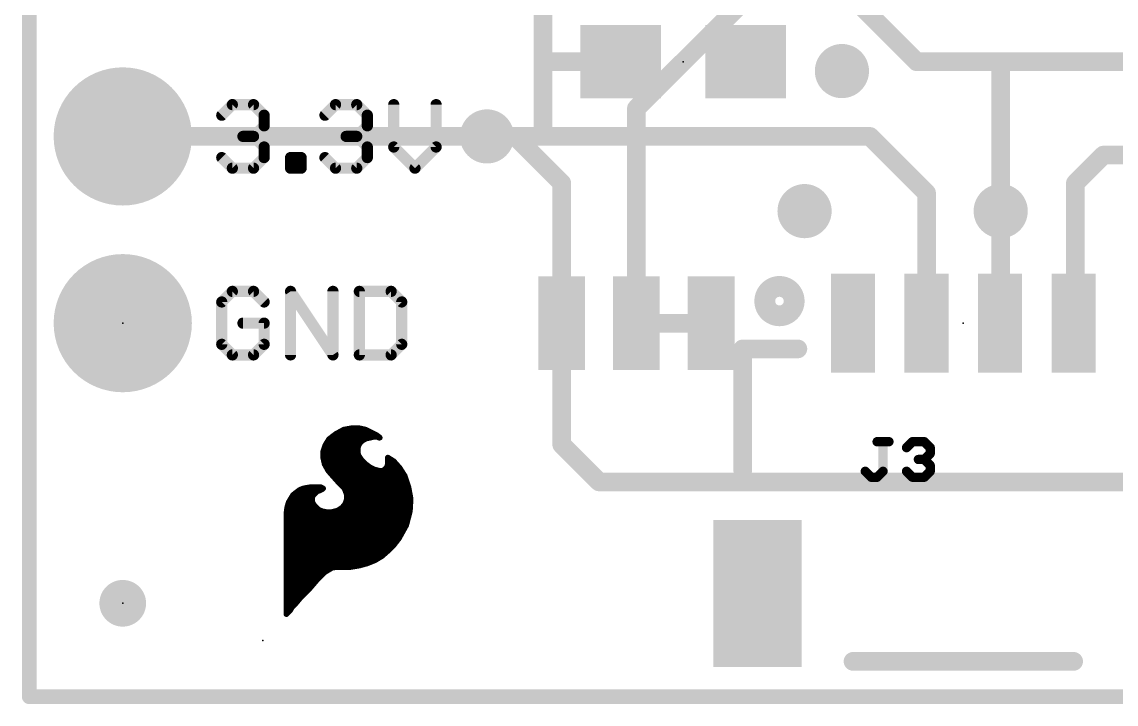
# Model space of a CAD drawing. Extents: x -21 to 25.5, y -12.7 to 25.5.
# Drawn here: x -0.1 to 14.78, y -0.1 to 9.18 of the extents above; entities that cross this region are included whole.
import ezdxf

# ---------------------------------------------------------------- set-up
doc = ezdxf.new("R2010")
doc.units = 0
for name, color, linetype in [('1', 12, 'CONTINUOUS'), ('16', 132, 'CONTINUOUS'), ('17', 110, 'CONTINUOUS'), ('18', 110, 'CONTINUOUS'), ('20', 53, 'CONTINUOUS'), ('21', 41, 'CONTINUOUS'), ('23', 53, 'CONTINUOUS'), ('25', 253, 'CONTINUOUS')]:
    doc.layers.add(name, color=color, linetype=linetype)

# ---------------------------------------------------------------- blocks, each defined once
blk = doc.blocks.new('RECT')
blk.add_solid([(-0.5, -0.5), (0.5, -0.5), (-0.5, 0.5), (0.5, 0.5)])
blk = doc.blocks.new('PIE')
at = {"const_width": 0.5}
blk.add_lwpolyline([(0, -0.25, 1), (0, 0.25, 1), (0, -0.25)], format="xyb", dxfattribs=at)
blk = doc.blocks.new('ROUNDP')
at = {"const_width": 0.5}
blk.add_lwpolyline([(0, -0.25, 1), (0, 0.25, 1), (0, -0.25)], format="xyb", dxfattribs=at)
blk = doc.blocks.new('ROUNDV')
at = {"const_width": 0.5}
blk.add_lwpolyline([(0, -0.25, 1), (0, 0.25, 1), (0, -0.25)], format="xyb", dxfattribs=at)

msp = doc.modelspace()

# ---------------------------------------------------------------- linework, layer by layer
at = {"layer": '1'}
for points, const_width in [([(0, 25.4), (0, 0)], 0.2032), ([(6.985, 8.636), (6.985, 9.525)], 0.254), ([(8.04, 8.636), (6.985, 8.636)], 0.254), ([(6.985, 8.636), (6.985, 7.62)], 0.254), ([(1.27, 7.62), (6.223, 7.62)], 0.254), ([(6.985, 7.62), (6.223, 7.62)], 0.254), ([(11.43, 7.62), (6.985, 7.62)], 0.254), ([(12.2, 6.85), (11.43, 7.62)], 0.254), ([(14.224, 6.985), (14.605, 7.366)], 0.254), ([(14.605, 7.366), (18.542, 7.366)], 0.254), ([(14.224, 5.104), (14.224, 6.985)], 0.254), ([(12.2, 5.08), (12.2, 6.85)], 0.254), ([(13.208, 5.088), (13.208, 6.604)], 0.254), ([(11.2, 5.08), (11.176, 5.104)], 0.254), ([(12.2, 5.08), (12.192, 5.088)], 0.254), ([(13.2, 5.08), (13.208, 5.088)], 0.254), ([(14.2, 5.08), (14.224, 5.104)], 0.254), ([(0, 0), (25.4, 0)], 0.2032)]:
    msp.add_lwpolyline(points, dxfattribs=dict(at, const_width=const_width))
for points, const_width in [([(6.985, 8.6995, 1), (6.985, 8.5725)], 0.127), ([(7.0485, 8.636, 1), (6.9215, 8.636)], 0.127), ([(6.9215, 8.636, 1), (7.0485, 8.636)], 0.127), ([(8.04, 8.5725, 1), (8.04, 8.6995)], 0.127), ([(1.27, 7.6835, 1), (1.27, 7.5565)], 0.127), ([(6.223, 7.6835, 1), (6.223, 7.5565)], 0.127), ([(6.223, 7.5565, 1), (6.223, 7.6835)], 0.127), ([(6.985, 7.6835, 1), (6.985, 7.5565)], 0.127), ([(6.985, 7.5565, 1), (6.985, 7.6835)], 0.127), ([(11.4749, 7.6649, 1), (11.3851, 7.5751)], 0.127), ([(11.43, 7.5565, 1), (11.43, 7.6835)], 0.127), ([(6.9215, 7.62, 1), (7.0485, 7.62)], 0.127), ([(14.605, 7.4295, 1), (14.605, 7.3025)], 0.127), ([(14.6499, 7.3211, 1), (14.5601, 7.4109)], 0.127), ([(14.2875, 6.985, 1), (14.1605, 6.985)], 0.127), ([(14.1791, 7.0299, 1), (14.2689, 6.9401)], 0.127), ([(12.2635, 6.85, 1), (12.1365, 6.85)], 0.127), ([(12.1551, 6.8051, 1), (12.2449, 6.8949)], 0.127), ([(13.2715, 6.604, 1), (13.1445, 6.604)], 0.127), ([(11.2209, 5.1489, 1), (11.1311, 5.0591)], 0.127), ([(12.2369, 5.1329, 1), (12.1471, 5.0431)], 0.127), ([(13.2529, 5.0431, 1), (13.1631, 5.1329)], 0.127), ([(14.2689, 5.0591, 1), (14.1791, 5.1489)], 0.127), ([(11.1551, 5.0351, 1), (11.2449, 5.1249)], 0.127), ([(12.1365, 5.08, 1), (12.2635, 5.08)], 0.127), ([(12.1551, 5.0351, 1), (12.2449, 5.1249)], 0.127), ([(13.1551, 5.1249, 1), (13.2449, 5.0351)], 0.127), ([(13.1445, 5.088, 1), (13.2715, 5.088)], 0.127), ([(14.1551, 5.1249, 1), (14.2449, 5.0351)], 0.127), ([(14.1605, 5.104, 1), (14.2875, 5.104)], 0.127), ([(0, 0.0508, 1), (0, -0.0508)], 0.1016), ([(-0.0508, 0, 1), (0.0508, 0)], 0.1016)]:
    msp.add_lwpolyline(points, format="xyb", dxfattribs=dict(at, const_width=const_width))
at = {"layer": '16'}
for points, const_width in [([(0, 25.4), (0, 0)], 0.2032), ([(10.16, 9.906), (8.255, 8.001)], 0.254), ([(12.065, 8.636), (10.922, 9.779)], 0.254), ([(13.208, 8.636), (12.065, 8.636)], 0.254), ([(15.494, 8.636), (13.208, 8.636)], 0.254), ([(13.208, 6.604), (13.208, 8.636)], 0.254), ([(8.255, 5.08), (8.255, 8.001)], 0.254), ([(6.604, 7.62), (6.223, 7.62)], 0.254), ([(7.239, 6.985), (6.604, 7.62)], 0.254), ([(7.239, 5.08), (7.239, 6.985)], 0.254), ([(1.27, 4.445), (1.27, 5.08)], 0.254), ([(7.239, 3.429), (7.239, 5.08)], 0.254), ([(8.255, 5.08), (9.271, 5.08)], 0.254), ([(8.255, 5.08), (9.271, 5.08)], 0.254), ([(7.747, 2.921), (7.239, 3.429)], 0.254), ([(15.621, 2.921), (7.747, 2.921)], 0.254), ([(0, 0), (25.4, 0)], 0.2032)]:
    msp.add_lwpolyline(points, dxfattribs=dict(at, const_width=const_width))
for points, const_width in [([(12.065, 8.6995, 1), (12.065, 8.5725)], 0.127), ([(12.0201, 8.5911, 1), (12.1099, 8.6809)], 0.127), ([(13.208, 8.6995, 1), (13.208, 8.5725)], 0.127), ([(13.2715, 8.636, 1), (13.1445, 8.636)], 0.127), ([(13.208, 8.5725, 1), (13.208, 8.6995)], 0.127), ([(8.3185, 8.001, 1), (8.1915, 8.001)], 0.127), ([(8.2101, 8.0459, 1), (8.2999, 7.9561)], 0.127), ([(6.223, 7.6835, 1), (6.223, 7.5565)], 0.127), ([(6.6489, 7.6649, 1), (6.5591, 7.5751)], 0.127), ([(6.604, 7.5565, 1), (6.604, 7.6835)], 0.127), ([(7.3025, 6.985, 1), (7.1755, 6.985)], 0.127), ([(7.1941, 6.9401, 1), (7.2839, 7.0299)], 0.127), ([(13.1445, 6.604, 1), (13.2715, 6.604)], 0.127), ([(1.3335, 5.08, 1), (1.2065, 5.08)], 0.127), ([(7.3025, 5.08, 1), (7.1755, 5.08)], 0.127), ([(7.1755, 5.08, 1), (7.3025, 5.08)], 0.127), ([(8.255, 5.1435, 1), (8.255, 5.0165)], 0.127), ([(8.255, 5.1435, 1), (8.255, 5.0165)], 0.127), ([(8.1915, 5.08, 1), (8.3185, 5.08)], 0.127), ([(9.271, 5.0165, 1), (9.271, 5.1435)], 0.127), ([(9.271, 5.0165, 1), (9.271, 5.1435)], 0.127), ([(1.2065, 4.445, 1), (1.3335, 4.445)], 0.127), ([(7.2839, 3.4739, 1), (7.1941, 3.3841)], 0.127), ([(7.1755, 3.429, 1), (7.3025, 3.429)], 0.127), ([(7.747, 2.9845, 1), (7.747, 2.8575)], 0.127), ([(7.7021, 2.8761, 1), (7.7919, 2.9659)], 0.127), ([(0, 0.0508, 1), (0, -0.0508)], 0.1016), ([(-0.0508, 0, 1), (0.0508, 0)], 0.1016)]:
    msp.add_lwpolyline(points, format="xyb", dxfattribs=dict(at, const_width=const_width))
at = {"layer": '20', "const_width": 0.2032}
for points in [[(0, 0), (0, 25.4)], [(25.4, 0), (0, 0)]]:
    msp.add_lwpolyline(points, dxfattribs=at)
at = {"layer": '20', "const_width": 0.1016}
for points in [[(0, 0.0508, 1), (0, -0.0508)], [(-0.0508, 0, 1), (0.0508, 0)]]:
    msp.add_lwpolyline(points, format="xyb", dxfattribs=at)
at = {"layer": '21'}
for points, const_width in [([(2.6162, 7.9085), (2.7603, 8.0525)], 0.1524), ([(2.7603, 8.0525), (3.0484, 8.0525)], 0.1524), ([(3.0484, 8.0525), (3.1924, 7.9085)], 0.1524), ([(4.0195, 7.9085), (4.1635, 8.0525)], 0.1524), ([(4.1635, 8.0525), (4.4516, 8.0525)], 0.1524), ([(4.4516, 8.0525), (4.5957, 7.9085)], 0.1524), ([(4.955, 8.0525), (4.955, 7.4763)], 0.1524), ([(5.5312, 7.4763), (5.5312, 8.0525)], 0.1524), ([(3.1924, 7.9085), (3.1924, 7.7644)], 0.1524), ([(4.5957, 7.9085), (4.5957, 7.7644)], 0.1524), ([(3.1924, 7.7644), (3.0484, 7.6204)], 0.1524), ([(4.5957, 7.7644), (4.4516, 7.6204)], 0.1524), ([(3.0484, 7.6204), (2.9043, 7.6204)], 0.1524), ([(3.0484, 7.6204), (3.1924, 7.4763)], 0.1524), ([(4.4516, 7.6204), (4.3076, 7.6204)], 0.1524), ([(4.4516, 7.6204), (4.5957, 7.4763)], 0.1524), ([(3.1924, 7.4763), (3.1924, 7.3323)], 0.1524), ([(4.5957, 7.4763), (4.5957, 7.3323)], 0.1524), ([(4.955, 7.4763), (5.2431, 7.1882)], 0.1524), ([(5.2431, 7.1882), (5.5312, 7.4763)], 0.1524), ([(2.7603, 7.1882), (2.6162, 7.3323)], 0.1524), ([(3.1924, 7.3323), (3.0484, 7.1882)], 0.1524), ([(3.5517, 7.1882), (3.5517, 7.3323)], 0.1524), ([(3.5517, 7.3323), (3.6958, 7.3323)], 0.1524), ([(3.6958, 7.3323), (3.6958, 7.1882)], 0.1524), ([(4.1635, 7.1882), (4.0195, 7.3323)], 0.1524), ([(4.5957, 7.3323), (4.4516, 7.1882)], 0.1524), ([(3.0484, 7.1882), (2.7603, 7.1882)], 0.1524), ([(3.6958, 7.1882), (3.5517, 7.1882)], 0.1524), ([(4.4516, 7.1882), (4.1635, 7.1882)], 0.1524), ([(2.7603, 5.5125), (2.6162, 5.3685)], 0.1524), ([(3.0484, 5.5125), (2.7603, 5.5125)], 0.1524), ([(3.1924, 5.3685), (3.0484, 5.5125)], 0.1524), ([(3.5517, 4.6482), (3.5517, 5.5125)], 0.1524), ([(3.5517, 5.5125), (4.1279, 4.6482)], 0.1524), ([(4.1279, 4.6482), (4.1279, 5.5125)], 0.1524), ([(4.4872, 5.5125), (4.4872, 4.6482)], 0.1524), ([(4.9194, 5.5125), (4.4872, 5.5125)], 0.1524), ([(5.0635, 5.3685), (4.9194, 5.5125)], 0.1524), ([(2.6162, 5.3685), (2.6162, 4.7923)], 0.1524), ([(5.0635, 4.7923), (5.0635, 5.3685)], 0.1524), ([(3.1924, 5.0804), (2.9043, 5.0804)], 0.1524), ([(3.1924, 4.7923), (3.1924, 5.0804)], 0.1524), ([(2.6162, 4.7923), (2.7603, 4.6482)], 0.1524), ([(3.0484, 4.6482), (3.1924, 4.7923)], 0.1524), ([(4.9194, 4.6482), (5.0635, 4.7923)], 0.1524), ([(9.7, 3.08), (9.7, 4.73)], 0.254), ([(9.7, 4.73), (10.45, 4.73)], 0.254), ([(2.7603, 4.6482), (3.0484, 4.6482)], 0.1524), ([(4.4872, 4.6482), (4.9194, 4.6482)], 0.1524), ([(4.165, 3.572), (4.075, 3.502)], 0.0762), ([(4.275, 3.632), (4.165, 3.572)], 0.0762), ([(4.1822, 3.5814), (4.6762, 3.5814)], 0.0762), ([(4.385, 3.652), (4.275, 3.632)], 0.0762), ([(4.485, 3.652), (4.385, 3.652)], 0.0762), ([(4.575, 3.632), (4.485, 3.652)], 0.0762), ([(4.715, 3.562), (4.575, 3.632)], 0.0762), ([(4.755, 3.532), (4.715, 3.562)], 0.0762), ([(4.025, 3.422), (3.995, 3.332)], 0.0762), ([(4.075, 3.502), (4.025, 3.422)], 0.0762), ([(4.0294, 3.429), (4.4835, 3.429)], 0.0762), ([(4.0791, 3.5052), (4.5714, 3.5052)], 0.0762), ([(4.465, 3.382), (4.475, 3.412)], 0.0762), ([(4.475, 3.412), (4.485, 3.432)], 0.0762), ([(4.485, 3.432), (4.505, 3.462)], 0.0762), ([(4.505, 3.462), (4.545, 3.492)], 0.0762), ([(4.545, 3.492), (4.585, 3.512)], 0.0762), ([(4.585, 3.512), (4.635, 3.522)], 0.0762), ([(4.635, 3.522), (4.675, 3.532)], 0.0762), ([(4.675, 3.532), (4.735, 3.532)], 0.0762), ([(4.735, 3.532), (4.755, 3.522)], 0.0762), ([(4.765, 3.522), (4.755, 3.532)], 0.0762), ([(4.755, 3.522), (4.765, 3.522)], 0.0762), ([(3.995, 3.332), (3.995, 3.252)], 0.0762), ([(3.995, 3.2766), (4.4786, 3.2766)], 0.0762), ([(3.995, 3.252), (4.015, 3.162)], 0.0762), ([(4.0019, 3.3528), (4.465, 3.3528)], 0.0762), ([(4.465, 3.322), (4.465, 3.382)], 0.0762), ([(4.475, 3.282), (4.465, 3.322)], 0.0762), ([(4.515, 3.222), (4.475, 3.282)], 0.0762), ([(4.875, 3.252), (4.875, 3.162)], 0.0762), ([(4.955, 3.202), (4.875, 3.252)], 0.0762), ([(4.0065, 3.2004), (4.5366, 3.2004)], 0.0762), ([(4.015, 3.162), (4.065, 3.072)], 0.0762), ([(4.036, 3.1242), (4.6267, 3.1242)], 0.0762), ([(4.575, 3.162), (4.515, 3.222)], 0.0762), ([(4.615, 3.132), (4.575, 3.162)], 0.0762), ([(4.645, 3.112), (4.615, 3.132)], 0.0762), ([(4.685, 3.092), (4.645, 3.112)], 0.0762), ([(4.765, 3.072), (4.685, 3.092)], 0.0762), ([(4.855, 3.112), (4.825, 3.082)], 0.0762), ([(4.865, 3.132), (4.855, 3.112)], 0.0762), ([(4.8611, 3.1242), (5.0242, 3.1242)], 0.0762), ([(4.875, 3.162), (4.865, 3.132)], 0.0762), ([(4.875, 3.2004), (4.9564, 3.2004)], 0.0762), ([(5.035, 3.112), (4.955, 3.202)], 0.0762), ([(5.105, 3.002), (5.035, 3.112)], 0.0762), ([(4.065, 3.072), (4.135, 2.992)], 0.0762), ([(4.086, 3.048), (5.0757, 3.048)], 0.0762), ([(4.135, 2.992), (4.215, 2.902)], 0.0762), ([(4.153, 2.9718), (5.1151, 2.9718)], 0.0762), ([(4.795, 3.072), (4.765, 3.072)], 0.0762), ([(4.825, 3.082), (4.795, 3.072)], 0.0762), ([(5.155, 2.852), (5.105, 3.002)], 0.0762), ([(3.675, 2.812), (3.635, 2.782)], 0.0762), ([(3.725, 2.832), (3.675, 2.812)], 0.0762), ([(3.6935, 2.8194), (3.9798, 2.8194)], 0.0762), ([(3.775, 2.842), (3.725, 2.832)], 0.0762), ([(3.835, 2.852), (3.775, 2.842)], 0.0762), ([(3.955, 2.852), (3.835, 2.852)], 0.0762), ([(3.855, 2.732), (3.915, 2.792)], 0.0762), ([(3.915, 2.792), (3.945, 2.802)], 0.0762), ([(3.945, 2.802), (3.985, 2.822)], 0.0762), ([(3.995, 2.832), (3.955, 2.852)], 0.0762), ([(3.985, 2.822), (3.995, 2.832)], 0.0762), ([(4.215, 2.902), (4.285, 2.832)], 0.0762), ([(4.2214, 2.8956), (5.1405, 2.8956)], 0.0762), ([(4.285, 2.832), (4.315, 2.752)], 0.0762), ([(4.2897, 2.8194), (5.1611, 2.8194)], 0.0762), ([(5.185, 2.692), (5.155, 2.852)], 0.0762), ([(3.525, 2.642), (3.505, 2.572)], 0.0762), ([(3.585, 2.742), (3.525, 2.642)], 0.0762), ([(3.54, 2.667), (3.845, 2.667)], 0.0762), ([(3.635, 2.782), (3.585, 2.742)], 0.0762), ([(3.5865, 2.7432), (3.8662, 2.7432)], 0.0762), ([(3.845, 2.702), (3.855, 2.732)], 0.0762), ([(3.845, 2.662), (3.845, 2.702)], 0.0762), ([(3.855, 2.632), (3.845, 2.662)], 0.0762), ([(4.315, 2.682), (4.295, 2.622)], 0.0762), ([(4.31, 2.667), (5.1835, 2.667)], 0.0762), ([(4.315, 2.752), (4.315, 2.682)], 0.0762), ([(4.315, 2.7432), (5.1754, 2.7432)], 0.0762), ([(5.175, 2.522), (5.185, 2.692)], 0.0762), ([(3.505, 2.572), (3.495, 2.492)], 0.0762), ([(3.495, 2.492), (3.495, 1.122)], 0.0762), ([(3.4978, 2.5146), (4.022, 2.5146)], 0.0762), ([(3.5104, 2.5908), (3.8862, 2.5908)], 0.0762), ([(3.875, 2.602), (3.855, 2.632)], 0.0762), ([(3.935, 2.542), (3.875, 2.602)], 0.0762), ([(3.985, 2.522), (3.935, 2.542)], 0.0762), ([(4.035, 2.512), (3.985, 2.522)], 0.0762), ([(4.115, 2.512), (4.035, 2.512)], 0.0762), ([(4.195, 2.532), (4.115, 2.512)], 0.0762), ([(4.1254, 2.5146), (5.173, 2.5146)], 0.0762), ([(4.255, 2.572), (4.195, 2.532)], 0.0762), ([(4.295, 2.622), (4.255, 2.572)], 0.0762), ([(4.27, 2.5908), (5.179, 2.5908)], 0.0762), ([(5.125, 2.332), (5.175, 2.522)], 0.0762), ([(3.495, 2.4384), (5.153, 2.4384)], 0.0762), ([(3.495, 2.3622), (5.1329, 2.3622)], 0.0762), ([(3.495, 2.286), (5.0994, 2.286)], 0.0762), ([(3.495, 2.2098), (5.0571, 2.2098)], 0.0762), ([(5.025, 2.152), (5.125, 2.332)], 0.0762), ([(3.495, 2.1336), (5.0107, 2.1336)], 0.0762), ([(3.495, 2.0574), (4.9504, 2.0574)], 0.0762), ([(4.875, 1.982), (4.955, 2.062)], 0.0762), ([(4.955, 2.062), (5.025, 2.152)], 0.0762), ([(3.495, 1.9812), (4.8741, 1.9812)], 0.0762), ([(3.495, 1.905), (4.7833, 1.905)], 0.0762), ([(4.695, 1.852), (4.795, 1.912)], 0.0762), ([(4.795, 1.912), (4.875, 1.982)], 0.0762), ([(3.495, 1.8288), (4.637, 1.8288)], 0.0762), ([(3.495, 1.7526), (4.1186, 1.7526)], 0.0762), ([(4.015, 1.692), (4.115, 1.752)], 0.0762), ([(4.115, 1.752), (4.175, 1.762)], 0.0762), ([(4.175, 1.762), (4.365, 1.762)], 0.0762), ([(4.365, 1.762), (4.485, 1.782)], 0.0762), ([(4.485, 1.782), (4.595, 1.812)], 0.0762), ([(4.595, 1.812), (4.695, 1.852)], 0.0762), ([(3.495, 1.6764), (3.9994, 1.6764)], 0.0762), ([(3.495, 1.6002), (3.9232, 1.6002)], 0.0762), ([(3.915, 1.592), (4.015, 1.692)], 0.0762), ([(3.495, 1.524), (3.8567, 1.524)], 0.0762), ([(3.675, 1.332), (3.795, 1.452)], 0.0762), ([(3.795, 1.452), (3.915, 1.592)], 0.0762), ([(3.495, 1.4478), (3.7908, 1.4478)], 0.0762), ([(3.495, 1.3716), (3.7146, 1.3716)], 0.0762), ([(3.625, 1.272), (3.675, 1.332)], 0.0762), ([(3.495, 1.2954), (3.6445, 1.2954)], 0.0762), ([(3.495, 1.2192), (3.5733, 1.2192)], 0.0762), ([(3.495, 1.122), (3.545, 1.172)], 0.0762), ([(3.545, 1.172), (3.575, 1.222)], 0.0762), ([(3.575, 1.222), (3.625, 1.272)], 0.0762), ([(3.495, 1.143), (3.516, 1.143)], 0.0762), ([(11.2, 0.48), (14.2, 0.48)], 0.254)]:
    msp.add_lwpolyline(points, dxfattribs=dict(at, const_width=const_width))
for points, const_width in [([(2.7603, 8.0906, 1), (2.7603, 8.0144)], 0.0762), ([(2.7872, 8.0256, 1), (2.7333, 8.0795)], 0.0762), ([(3.0753, 8.0795, 1), (3.0214, 8.0256)], 0.0762), ([(3.0484, 8.0144, 1), (3.0484, 8.0906)], 0.0762), ([(4.1635, 8.0906, 1), (4.1635, 8.0144)], 0.0762), ([(4.1905, 8.0256, 1), (4.1366, 8.0795)], 0.0762), ([(4.4786, 8.0795, 1), (4.4247, 8.0256)], 0.0762), ([(4.4516, 8.0144, 1), (4.4516, 8.0906)], 0.0762), ([(4.9931, 8.0525, 1), (4.9169, 8.0525)], 0.0762), ([(5.5693, 8.0525, 1), (5.4931, 8.0525)], 0.0762), ([(2.5893, 7.9354, 1), (2.6431, 7.8815)], 0.0762), ([(3.2305, 7.9085, 1), (3.1543, 7.9085)], 0.0762), ([(3.1655, 7.8815, 1), (3.2194, 7.9354)], 0.0762), ([(3.9925, 7.9354, 1), (4.0464, 7.8815)], 0.0762), ([(4.6338, 7.9085, 1), (4.5576, 7.9085)], 0.0762), ([(4.5688, 7.8815, 1), (4.6226, 7.9354)], 0.0762), ([(3.1543, 7.7644, 1), (3.2305, 7.7644)], 0.0762), ([(3.2194, 7.7375, 1), (3.1655, 7.7914)], 0.0762), ([(4.5576, 7.7644, 1), (4.6338, 7.7644)], 0.0762), ([(4.6226, 7.7375, 1), (4.5688, 7.7914)], 0.0762), ([(2.9043, 7.6585, 1), (2.9043, 7.5823)], 0.0762), ([(3.0753, 7.6473, 1), (3.0214, 7.5934)], 0.0762), ([(3.0214, 7.6473, 1), (3.0753, 7.5934)], 0.0762), ([(3.0484, 7.5823, 1), (3.0484, 7.6585)], 0.0762), ([(4.3076, 7.6585, 1), (4.3076, 7.5823)], 0.0762), ([(4.4786, 7.6473, 1), (4.4247, 7.5934)], 0.0762), ([(4.4247, 7.6473, 1), (4.4786, 7.5934)], 0.0762), ([(4.4516, 7.5823, 1), (4.4516, 7.6585)], 0.0762), ([(3.2305, 7.4763, 1), (3.1543, 7.4763)], 0.0762), ([(3.1655, 7.4494, 1), (3.2194, 7.5033)], 0.0762), ([(4.6338, 7.4763, 1), (4.5576, 7.4763)], 0.0762), ([(4.5688, 7.4494, 1), (4.6226, 7.5033)], 0.0762), ([(4.9819, 7.5033, 1), (4.9281, 7.4494)], 0.0762), ([(4.9169, 7.4763, 1), (4.9931, 7.4763)], 0.0762), ([(5.4931, 7.4763, 1), (5.5693, 7.4763)], 0.0762), ([(5.5582, 7.4494, 1), (5.5043, 7.5033)], 0.0762), ([(2.6431, 7.3592, 1), (2.5893, 7.3053)], 0.0762), ([(3.1543, 7.3323, 1), (3.2305, 7.3323)], 0.0762), ([(3.2194, 7.3053, 1), (3.1655, 7.3592)], 0.0762), ([(3.5898, 7.3323, 1), (3.5136, 7.3323)], 0.0762), ([(3.5517, 7.3704, 1), (3.5517, 7.2942)], 0.0762), ([(3.7339, 7.3323, 1), (3.6577, 7.3323)], 0.0762), ([(3.6958, 7.2942, 1), (3.6958, 7.3704)], 0.0762), ([(4.0464, 7.3592, 1), (3.9925, 7.3053)], 0.0762), ([(4.5576, 7.3323, 1), (4.6338, 7.3323)], 0.0762), ([(4.6226, 7.3053, 1), (4.5688, 7.3592)], 0.0762), ([(2.7603, 7.2263, 1), (2.7603, 7.1501)], 0.0762), ([(2.7333, 7.1613, 1), (2.7872, 7.2151)], 0.0762), ([(3.0214, 7.2151, 1), (3.0753, 7.1613)], 0.0762), ([(3.0484, 7.1501, 1), (3.0484, 7.2263)], 0.0762), ([(3.5517, 7.2263, 1), (3.5517, 7.1501)], 0.0762), ([(3.5136, 7.1882, 1), (3.5898, 7.1882)], 0.0762), ([(3.6577, 7.1882, 1), (3.7339, 7.1882)], 0.0762), ([(3.6958, 7.1501, 1), (3.6958, 7.2263)], 0.0762), ([(4.1635, 7.2263, 1), (4.1635, 7.1501)], 0.0762), ([(4.1366, 7.1613, 1), (4.1905, 7.2151)], 0.0762), ([(4.4247, 7.2151, 1), (4.4786, 7.1613)], 0.0762), ([(4.4516, 7.1501, 1), (4.4516, 7.2263)], 0.0762), ([(5.2162, 7.2151, 1), (5.2701, 7.1613)], 0.0762), ([(5.2162, 7.1613, 1), (5.2701, 7.2151)], 0.0762), ([(10.2, 5.2386, 1), (10.2, 5.5214, 1), (10.2, 5.2386)], 0.4), ([(2.7603, 5.5506, 1), (2.7603, 5.4744)], 0.0762), ([(2.7872, 5.4856, 1), (2.7333, 5.5395)], 0.0762), ([(3.0753, 5.5395, 1), (3.0214, 5.4856)], 0.0762), ([(3.0484, 5.4744, 1), (3.0484, 5.5506)], 0.0762), ([(3.5834, 5.5337, 1), (3.52, 5.4914)], 0.0762), ([(3.5898, 5.5125, 1), (3.5136, 5.5125)], 0.0762), ([(4.166, 5.5125, 1), (4.0898, 5.5125)], 0.0762), ([(4.5253, 5.5125, 1), (4.4491, 5.5125)], 0.0762), ([(4.4872, 5.5506, 1), (4.4872, 5.4744)], 0.0762), ([(4.9463, 5.5395, 1), (4.8925, 5.4856)], 0.0762), ([(4.9194, 5.4744, 1), (4.9194, 5.5506)], 0.0762), ([(2.6543, 5.3685, 1), (2.5781, 5.3685)], 0.0762), ([(2.5893, 5.3954, 1), (2.6431, 5.3415)], 0.0762), ([(3.1655, 5.3415, 1), (3.2194, 5.3954)], 0.0762), ([(5.1016, 5.3685, 1), (5.0254, 5.3685)], 0.0762), ([(5.0365, 5.3415, 1), (5.0904, 5.3954)], 0.0762), ([(2.9043, 5.1185, 1), (2.9043, 5.0423)], 0.0762), ([(3.2305, 5.0804, 1), (3.1543, 5.0804)], 0.0762), ([(3.1924, 5.0423, 1), (3.1924, 5.1185)], 0.0762), ([(2.6431, 4.8192, 1), (2.5893, 4.7653)], 0.0762), ([(2.5781, 4.7923, 1), (2.6543, 4.7923)], 0.0762), ([(3.1543, 4.7923, 1), (3.2305, 4.7923)], 0.0762), ([(3.2194, 4.7653, 1), (3.1655, 4.8192)], 0.0762), ([(5.0254, 4.7923, 1), (5.1016, 4.7923)], 0.0762), ([(5.0904, 4.7653, 1), (5.0365, 4.8192)], 0.0762), ([(9.7635, 4.73, 1), (9.6365, 4.73)], 0.127), ([(9.7, 4.7935, 1), (9.7, 4.6665)], 0.127), ([(10.45, 4.6665, 1), (10.45, 4.7935)], 0.127), ([(2.7603, 4.6863, 1), (2.7603, 4.6101)], 0.0762), ([(2.7333, 4.6213, 1), (2.7872, 4.6751)], 0.0762), ([(3.0214, 4.6751, 1), (3.0753, 4.6213)], 0.0762), ([(3.0484, 4.6101, 1), (3.0484, 4.6863)], 0.0762), ([(3.5136, 4.6482, 1), (3.5898, 4.6482)], 0.0762), ([(4.0898, 4.6482, 1), (4.166, 4.6482)], 0.0762), ([(4.0962, 4.6271, 1), (4.1596, 4.6693)], 0.0762), ([(4.4872, 4.6863, 1), (4.4872, 4.6101)], 0.0762), ([(4.4491, 4.6482, 1), (4.5253, 4.6482)], 0.0762), ([(4.8925, 4.6751, 1), (4.9463, 4.6213)], 0.0762), ([(4.9194, 4.6101, 1), (4.9194, 4.6863)], 0.0762), ([(4.1559, 3.5887, 1), (4.1741, 3.5553)], 0.0381), ([(4.1767, 3.557, 1), (4.1533, 3.587)], 0.0381), ([(4.1822, 3.6005, 1), (4.1822, 3.5624)], 0.0381), ([(4.2716, 3.6507, 1), (4.2784, 3.6133)], 0.0381), ([(4.2841, 3.6153, 1), (4.2659, 3.6487)], 0.0381), ([(4.385, 3.6711, 1), (4.385, 3.633)], 0.0381), ([(4.3884, 3.6333, 1), (4.3816, 3.6707)], 0.0381), ([(4.4891, 3.6706, 1), (4.4809, 3.6334)], 0.0381), ([(4.485, 3.633, 1), (4.485, 3.6711)], 0.0381), ([(4.5835, 3.649, 1), (4.5665, 3.615)], 0.0381), ([(4.5709, 3.6134, 1), (4.5791, 3.6506)], 0.0381), ([(4.6762, 3.5624, 1), (4.6762, 3.6005)], 0.0381), ([(4.7264, 3.5772, 1), (4.7036, 3.5468)], 0.0381), ([(4.7065, 3.545, 1), (4.7235, 3.579)], 0.0381), ([(4.0088, 3.4321, 1), (4.0412, 3.4119)], 0.0381), ([(4.0431, 3.416, 1), (4.0069, 3.428)], 0.0381), ([(4.0294, 3.4481, 1), (4.0294, 3.41)], 0.0381), ([(4.0633, 3.517, 1), (4.0867, 3.487)], 0.0381), ([(4.0912, 3.4919, 1), (4.0588, 3.5121)], 0.0381), ([(4.0791, 3.5243, 1), (4.0791, 3.4862)], 0.0381), ([(4.458, 3.4205, 1), (4.492, 3.4035)], 0.0381), ([(4.4931, 3.406, 1), (4.4569, 3.418)], 0.0381), ([(4.4691, 3.4426, 1), (4.5009, 3.4214)], 0.0381), ([(4.502, 3.4235, 1), (4.468, 3.4405)], 0.0381), ([(4.4835, 3.41, 1), (4.4835, 3.4481)], 0.0381), ([(4.4936, 3.4772, 1), (4.5164, 3.4468)], 0.0381), ([(4.5209, 3.4514, 1), (4.4891, 3.4726)], 0.0381), ([(4.5365, 3.509, 1), (4.5535, 3.475)], 0.0381), ([(4.5564, 3.4768, 1), (4.5336, 3.5072)], 0.0381), ([(4.5813, 3.5307, 1), (4.5887, 3.4933)], 0.0381), ([(4.5714, 3.4862, 1), (4.5714, 3.5243)], 0.0381), ([(4.5935, 3.495, 1), (4.5765, 3.529)], 0.0381), ([(4.6304, 3.5405, 1), (4.6396, 3.5035)], 0.0381), ([(4.6387, 3.5033, 1), (4.6313, 3.5407)], 0.0381), ([(4.675, 3.5511, 1), (4.675, 3.513)], 0.0381), ([(4.6796, 3.5135, 1), (4.6704, 3.5505)], 0.0381), ([(4.7435, 3.549, 1), (4.7265, 3.515)], 0.0381), ([(4.735, 3.513, 1), (4.735, 3.5511)], 0.0381), ([(4.7685, 3.5455, 1), (4.7415, 3.5185)], 0.0381), ([(4.755, 3.5411, 1), (4.755, 3.503)], 0.0381), ([(4.7436, 3.5168, 1), (4.7664, 3.5472)], 0.0381), ([(4.7465, 3.505, 1), (4.7635, 3.539)], 0.0381), ([(4.7515, 3.5085, 1), (4.7785, 3.5355)], 0.0381), ([(4.765, 3.503, 1), (4.765, 3.5411)], 0.0381), ([(4.0141, 3.332, 1), (3.976, 3.332)], 0.0381), ([(3.9769, 3.338, 1), (4.0131, 3.326)], 0.0381), ([(3.995, 3.2957, 1), (3.995, 3.2576)], 0.0381), ([(4.0136, 3.2561, 1), (3.9764, 3.2479)], 0.0381), ([(4.0019, 3.3719, 1), (4.0019, 3.3338)], 0.0381), ([(4.484, 3.382, 1), (4.4459, 3.382)], 0.0381), ([(4.4459, 3.322, 1), (4.484, 3.322)], 0.0381), ([(4.4469, 3.388, 1), (4.4831, 3.376)], 0.0381), ([(4.4835, 3.3266, 1), (4.4465, 3.3174)], 0.0381), ([(4.4909, 3.2926, 1), (4.4591, 3.2714)], 0.0381), ([(4.4565, 3.2774, 1), (4.4935, 3.2866)], 0.0381), ([(4.465, 3.3338, 1), (4.465, 3.3719)], 0.0381), ([(4.4786, 3.2576, 1), (4.4786, 3.2957)], 0.0381), ([(4.8941, 3.252, 1), (4.8559, 3.252)], 0.0381), ([(4.8851, 3.2682, 1), (4.8649, 3.2358)], 0.0381), ([(3.976, 3.252, 1), (4.0141, 3.252)], 0.0381), ([(4.0065, 3.2195, 1), (4.0065, 3.1814)], 0.0381), ([(4.0317, 3.1713, 1), (3.9983, 3.1527)], 0.0381), ([(3.9964, 3.1579, 1), (4.0336, 3.1661)], 0.0381), ([(4.036, 3.1433, 1), (4.036, 3.1052)], 0.0381), ([(4.5285, 3.2355, 1), (4.5015, 3.2085)], 0.0381), ([(4.4991, 3.2114, 1), (4.5309, 3.2326)], 0.0381), ([(4.5366, 3.1814, 1), (4.5366, 3.2195)], 0.0381), ([(4.5864, 3.1772, 1), (4.5636, 3.1468)], 0.0381), ([(4.5615, 3.1485, 1), (4.5885, 3.1755)], 0.0381), ([(4.6256, 3.1479, 1), (4.6044, 3.1161)], 0.0381), ([(4.6036, 3.1168, 1), (4.6264, 3.1472)], 0.0381), ([(4.6535, 3.129, 1), (4.6365, 3.095)], 0.0381), ([(4.6267, 3.1052, 1), (4.6267, 3.1433)], 0.0381), ([(4.6344, 3.0961, 1), (4.6556, 3.1279)], 0.0381), ([(4.6896, 3.1105, 1), (4.6804, 3.0735)], 0.0381), ([(4.6765, 3.075, 1), (4.6935, 3.109)], 0.0381), ([(4.838, 3.1205, 1), (4.872, 3.1035)], 0.0381), ([(4.8685, 3.0985, 1), (4.8415, 3.1255)], 0.0381), ([(4.8611, 3.1433, 1), (4.8611, 3.1052)], 0.0381), ([(4.8469, 3.138, 1), (4.8831, 3.126)], 0.0381), ([(4.882, 3.1235, 1), (4.848, 3.1405)], 0.0381), ([(4.875, 3.2195, 1), (4.875, 3.1814)], 0.0381), ([(4.8559, 3.162, 1), (4.8941, 3.162)], 0.0381), ([(4.8931, 3.156, 1), (4.8569, 3.168)], 0.0381), ([(4.9692, 3.2147, 1), (4.9408, 3.1893)], 0.0381), ([(4.9449, 3.1858, 1), (4.9651, 3.2182)], 0.0381), ([(4.9564, 3.1814, 1), (4.9564, 3.2195)], 0.0381), ([(5.0511, 3.1222, 1), (5.0189, 3.1018)], 0.0381), ([(5.0208, 3.0993, 1), (5.0492, 3.1247)], 0.0381), ([(5.0242, 3.1052, 1), (5.0242, 3.1433)], 0.0381), ([(9.6365, 3.08, 1), (9.7635, 3.08)], 0.127), ([(4.0793, 3.0845, 1), (4.0507, 3.0595)], 0.0381), ([(4.0483, 3.0627, 1), (4.0817, 3.0813)], 0.0381), ([(4.086, 3.0671, 1), (4.086, 3.029)], 0.0381), ([(4.1492, 3.0047, 1), (4.1208, 2.9793)], 0.0381), ([(4.1207, 2.9795, 1), (4.1493, 3.0045)], 0.0381), ([(4.153, 2.9909, 1), (4.153, 2.9527)], 0.0381), ([(4.765, 3.0911, 1), (4.765, 3.053)], 0.0381), ([(4.7604, 3.0535, 1), (4.7696, 3.0905)], 0.0381), ([(4.789, 3.0901, 1), (4.801, 3.0539)], 0.0381), ([(4.795, 3.053, 1), (4.795, 3.0911)], 0.0381), ([(4.8115, 3.0955, 1), (4.8385, 3.0685)], 0.0381), ([(4.831, 3.0639, 1), (4.819, 3.1001)], 0.0381), ([(5.0757, 3.029, 1), (5.0757, 3.0671)], 0.0381), ([(5.1231, 3.008, 1), (5.0869, 2.996)], 0.0381), ([(5.0889, 2.9918, 1), (5.1211, 3.0122)], 0.0381), ([(5.1151, 2.9527, 1), (5.1151, 2.9909)], 0.0381), ([(3.6679, 2.8297, 1), (3.6821, 2.7943)], 0.0381), ([(3.6864, 2.7968, 1), (3.6636, 2.8272)], 0.0381), ([(3.6935, 2.8385, 1), (3.6935, 2.8004)], 0.0381), ([(3.7213, 2.8507, 1), (3.7287, 2.8133)], 0.0381), ([(3.7321, 2.8143, 1), (3.7179, 2.8497)], 0.0381), ([(3.7719, 2.8608, 1), (3.7781, 2.8232)], 0.0381), ([(3.7787, 2.8233, 1), (3.7713, 2.8607)], 0.0381), ([(3.835, 2.8711, 1), (3.835, 2.833)], 0.0381), ([(3.8381, 2.8332, 1), (3.8319, 2.8708)], 0.0381), ([(3.909, 2.8101, 1), (3.921, 2.7739)], 0.0381), ([(3.9285, 2.7785, 1), (3.9015, 2.8055)], 0.0381), ([(3.9365, 2.819, 1), (3.9535, 2.785)], 0.0381), ([(3.9635, 2.869, 1), (3.9465, 2.835)], 0.0381), ([(3.951, 2.7839, 1), (3.939, 2.8201)], 0.0381), ([(3.955, 2.833, 1), (3.955, 2.8711)], 0.0381), ([(3.9715, 2.8355, 1), (3.9985, 2.8085)], 0.0381), ([(3.9935, 2.805, 1), (3.9765, 2.839)], 0.0381), ([(3.9798, 2.8004, 1), (3.9798, 2.8385)], 0.0381), ([(4.0085, 2.8185, 1), (3.9815, 2.8455)], 0.0381), ([(3.9865, 2.815, 1), (4.0035, 2.849)], 0.0381), ([(4.2285, 2.9155, 1), (4.2015, 2.8885)], 0.0381), ([(4.2008, 2.8893, 1), (4.2292, 2.9147)], 0.0381), ([(4.2214, 2.9146, 1), (4.2214, 2.8765)], 0.0381), ([(4.3028, 2.8387, 1), (4.2672, 2.8253)], 0.0381), ([(4.2897, 2.8385, 1), (4.2897, 2.8004)], 0.0381), ([(4.2715, 2.8185, 1), (4.2985, 2.8455)], 0.0381), ([(5.1737, 2.8555, 1), (5.1363, 2.8485)], 0.0381), ([(5.1369, 2.846, 1), (5.1731, 2.858)], 0.0381), ([(5.1405, 2.8765, 1), (5.1405, 2.9146)], 0.0381), ([(5.1611, 2.8004, 1), (5.1611, 2.8385)], 0.0381), ([(3.5433, 2.6368, 1), (3.5067, 2.6472)], 0.0381), ([(3.54, 2.6861, 1), (3.54, 2.648)], 0.0381), ([(3.5731, 2.7569, 1), (3.5969, 2.7271)], 0.0381), ([(3.5865, 2.7623, 1), (3.5865, 2.7242)], 0.0381), ([(3.6013, 2.7322, 1), (3.5687, 2.7518)], 0.0381), ([(3.6236, 2.7972, 1), (3.6464, 2.7668)], 0.0381), ([(3.6469, 2.7671, 1), (3.6231, 2.7969)], 0.0381), ([(3.8269, 2.708, 1), (3.8631, 2.696)], 0.0381), ([(3.8631, 2.668, 1), (3.8269, 2.656)], 0.0381), ([(3.8641, 2.702, 1), (3.826, 2.702)], 0.0381), ([(3.826, 2.662, 1), (3.8641, 2.662)], 0.0381), ([(3.8415, 2.7455, 1), (3.8685, 2.7185)], 0.0381), ([(3.8731, 2.726, 1), (3.8369, 2.738)], 0.0381), ([(3.845, 2.648, 1), (3.845, 2.6861)], 0.0381), ([(3.8662, 2.7242, 1), (3.8662, 2.7623)], 0.0381), ([(4.31, 2.6861, 1), (4.31, 2.648)], 0.0381), ([(4.315, 2.7623, 1), (4.315, 2.7242)], 0.0381), ([(4.3341, 2.752, 1), (4.296, 2.752)], 0.0381), ([(4.296, 2.682, 1), (4.3341, 2.682)], 0.0381), ([(4.3331, 2.676, 1), (4.2969, 2.688)], 0.0381), ([(4.2972, 2.7453, 1), (4.3328, 2.7587)], 0.0381), ([(5.204, 2.6909, 1), (5.166, 2.6931)], 0.0381), ([(5.1663, 2.6885, 1), (5.2037, 2.6955)], 0.0381), ([(5.1754, 2.7242, 1), (5.1754, 2.7623)], 0.0381), ([(5.1835, 2.648, 1), (5.1835, 2.6861)], 0.0381), ([(3.5141, 2.492, 1), (3.476, 2.492)], 0.0381), ([(3.4978, 2.5337, 1), (3.4978, 2.4956)], 0.0381), ([(3.4867, 2.5772, 1), (3.5233, 2.5668)], 0.0381), ([(3.5239, 2.5696, 1), (3.4861, 2.5744)], 0.0381), ([(3.5104, 2.6099, 1), (3.5104, 2.5718)], 0.0381), ([(3.5087, 2.6518, 1), (3.5413, 2.6322)], 0.0381), ([(3.8709, 2.6426, 1), (3.8391, 2.6214)], 0.0381), ([(3.8369, 2.626, 1), (3.8731, 2.638)], 0.0381), ([(3.8885, 2.6155, 1), (3.8615, 2.5885)], 0.0381), ([(3.8591, 2.5914, 1), (3.8909, 2.6126)], 0.0381), ([(3.8862, 2.5718, 1), (3.8862, 2.6099)], 0.0381), ([(3.9421, 2.5597, 1), (3.9279, 2.5243)], 0.0381), ([(3.9215, 2.5285, 1), (3.9485, 2.5555)], 0.0381), ([(3.9887, 2.5407, 1), (3.9813, 2.5033)], 0.0381), ([(3.9779, 2.5043, 1), (3.9921, 2.5397)], 0.0381), ([(4.035, 2.5311, 1), (4.035, 2.4929)], 0.0381), ([(4.022, 2.4956, 1), (4.022, 2.5337)], 0.0381), ([(4.0313, 2.4933, 1), (4.0387, 2.5307)], 0.0381), ([(4.1104, 2.5305, 1), (4.1196, 2.4935)], 0.0381), ([(4.1254, 2.5337, 1), (4.1254, 2.4956)], 0.0381), ([(4.115, 2.4929, 1), (4.115, 2.5311)], 0.0381), ([(4.1844, 2.5479, 1), (4.2056, 2.5161)], 0.0381), ([(4.1996, 2.5135, 1), (4.1904, 2.5505)], 0.0381), ([(4.2401, 2.5839, 1), (4.2699, 2.5601)], 0.0381), ([(4.2656, 2.5561, 1), (4.2444, 2.5879)], 0.0381), ([(4.27, 2.6099, 1), (4.27, 2.5718)], 0.0381), ([(4.2769, 2.628, 1), (4.3131, 2.616)], 0.0381), ([(4.3099, 2.6101, 1), (4.2801, 2.6339)], 0.0381), ([(5.156, 2.5231, 1), (5.194, 2.5209)], 0.0381), ([(5.1934, 2.5172, 1), (5.1566, 2.5268)], 0.0381), ([(5.173, 2.4956, 1), (5.173, 2.5337)], 0.0381), ([(5.179, 2.5718, 1), (5.179, 2.6099)], 0.0381), ([(3.4761, 2.4944, 1), (3.5139, 2.4896)], 0.0381), ([(3.495, 2.4575, 1), (3.495, 2.4194)], 0.0381), ([(3.495, 2.3813, 1), (3.495, 2.3432)], 0.0381), ([(5.1329, 2.3432, 1), (5.1329, 2.3813)], 0.0381), ([(5.153, 2.4194, 1), (5.153, 2.4575)], 0.0381), ([(3.495, 2.3051, 1), (3.495, 2.267)], 0.0381), ([(3.495, 2.2288, 1), (3.495, 2.1907)], 0.0381), ([(5.0571, 2.1907, 1), (5.0571, 2.2288)], 0.0381), ([(5.0994, 2.267, 1), (5.0994, 2.3051)], 0.0381), ([(5.1066, 2.3368, 1), (5.1434, 2.3272)], 0.0381), ([(5.1417, 2.3227, 1), (5.1083, 2.3413)], 0.0381), ([(3.495, 2.1526, 1), (3.495, 2.1145)], 0.0381), ([(3.495, 2.0764, 1), (3.495, 2.0383)], 0.0381), ([(4.94, 2.0737, 1), (4.97, 2.0503)], 0.0381), ([(4.9685, 2.0485, 1), (4.9415, 2.0755)], 0.0381), ([(4.9504, 2.0383, 1), (4.9504, 2.0764)], 0.0381), ([(5.0083, 2.1613, 1), (5.0417, 2.1427)], 0.0381), ([(5.04, 2.1403, 1), (5.01, 2.1637)], 0.0381), ([(5.0107, 2.1145, 1), (5.0107, 2.1526)], 0.0381), ([(3.495, 2.0002, 1), (3.495, 1.9622)], 0.0381), ([(3.495, 1.9241, 1), (3.495, 1.886)], 0.0381), ([(4.7825, 1.9263, 1), (4.8075, 1.8977)], 0.0381), ([(4.7833, 1.886, 1), (4.7833, 1.9241)], 0.0381), ([(4.8048, 1.8957, 1), (4.7852, 1.9283)], 0.0381), ([(4.8615, 1.9955, 1), (4.8885, 1.9685)], 0.0381), ([(4.8875, 1.9677, 1), (4.8625, 1.9963)], 0.0381), ([(4.8741, 1.9622, 1), (4.8741, 2.0002)], 0.0381), ([(3.495, 1.8478, 1), (3.495, 1.8097)], 0.0381), ([(3.495, 1.7717, 1), (3.495, 1.7336)], 0.0381), ([(4.1119, 1.7708, 1), (4.1181, 1.7332)], 0.0381), ([(4.1248, 1.7357, 1), (4.1052, 1.7683)], 0.0381), ([(4.1186, 1.7336, 1), (4.1186, 1.7717)], 0.0381), ([(4.175, 1.7811, 1), (4.175, 1.7429)], 0.0381), ([(4.1781, 1.7432, 1), (4.1719, 1.7808)], 0.0381), ([(4.3619, 1.7808, 1), (4.3681, 1.7432)], 0.0381), ([(4.365, 1.7429, 1), (4.365, 1.7811)], 0.0381), ([(4.48, 1.8004, 1), (4.49, 1.7636)], 0.0381), ([(4.4881, 1.7632, 1), (4.4819, 1.8008)], 0.0381), ([(4.5879, 1.8297, 1), (4.6021, 1.7943)], 0.0381), ([(4.6, 1.7936, 1), (4.59, 1.8304)], 0.0381), ([(4.637, 1.8097, 1), (4.637, 1.8478)], 0.0381), ([(4.6852, 1.8683, 1), (4.7048, 1.8357)], 0.0381), ([(4.7021, 1.8343, 1), (4.6879, 1.8697)], 0.0381), ([(3.495, 1.6955, 1), (3.495, 1.6574)], 0.0381), ([(3.495, 1.6193, 1), (3.495, 1.5812)], 0.0381), ([(3.9232, 1.5812, 1), (3.9232, 1.6193)], 0.0381), ([(4.0052, 1.7083, 1), (4.0248, 1.6757)], 0.0381), ([(3.9994, 1.6574, 1), (3.9994, 1.6955)], 0.0381), ([(4.0285, 1.6785, 1), (4.0015, 1.7055)], 0.0381), ([(3.495, 1.5431, 1), (3.495, 1.505)], 0.0381), ([(3.8085, 1.4385, 1), (3.7815, 1.4655)], 0.0381), ([(3.8567, 1.505, 1), (3.8567, 1.5431)], 0.0381), ([(3.9015, 1.6055, 1), (3.9285, 1.5785)], 0.0381), ([(3.9295, 1.5796, 1), (3.9005, 1.6044)], 0.0381), ([(3.495, 1.4668, 1), (3.495, 1.4287)], 0.0381), ([(3.495, 1.3907, 1), (3.495, 1.3526)], 0.0381), ([(3.6615, 1.3455, 1), (3.6885, 1.3185)], 0.0381), ([(3.6896, 1.3198, 1), (3.6604, 1.3442)], 0.0381), ([(3.7146, 1.3526, 1), (3.7146, 1.3907)], 0.0381), ([(3.7805, 1.4644, 1), (3.8095, 1.4396)], 0.0381), ([(3.7908, 1.4287, 1), (3.7908, 1.4668)], 0.0381), ([(3.495, 1.3145, 1), (3.495, 1.2764)], 0.0381), ([(3.495, 1.2383, 1), (3.495, 1.2002)], 0.0381), ([(3.5287, 1.1818, 1), (3.5613, 1.1622)], 0.0381), ([(3.5585, 1.1585, 1), (3.5315, 1.1855)], 0.0381), ([(3.5615, 1.2355, 1), (3.5885, 1.2085)], 0.0381), ([(3.5913, 1.2122, 1), (3.5587, 1.2318)], 0.0381), ([(3.5733, 1.2002, 1), (3.5733, 1.2383)], 0.0381), ([(3.6104, 1.2842, 1), (3.6396, 1.2598)], 0.0381), ([(3.6385, 1.2585, 1), (3.6115, 1.2855)], 0.0381), ([(3.6445, 1.2764, 1), (3.6445, 1.3145)], 0.0381), ([(3.495, 1.1621, 1), (3.495, 1.124)], 0.0381), ([(3.4815, 1.1355, 1), (3.5085, 1.1085)], 0.0381), ([(3.476, 1.122, 1), (3.5141, 1.122)], 0.0381), ([(3.516, 1.124, 1), (3.516, 1.1621)], 0.0381), ([(11.2, 0.5435, 1), (11.2, 0.4165)], 0.127), ([(14.2, 0.4165, 1), (14.2, 0.5435)], 0.127)]:
    msp.add_lwpolyline(points, format="xyb", dxfattribs=dict(at, const_width=const_width))
at = {"layer": '23'}
for p in [(8.89, 8.636), (1.27, 5.08), (12.7, 5.08), (1.27, 1.27), (3.175, 0.762)]:
    msp.add_point(p, dxfattribs=at)
at = {"layer": '25', "const_width": 0.0635}
for points in [[(11.5275, 3.4993, 1), (11.5275, 3.4358)], [(11.6398, 3.4675, 1), (11.5763, 3.4675)], [(11.6885, 3.4358, 1), (11.6885, 3.4993)], [(11.9054, 3.4095, 1), (11.9503, 3.3646)], [(12.0083, 3.4993, 1), (12.0083, 3.4358)], [(12.0308, 3.4451, 1), (11.9859, 3.49)], [(12.1918, 3.49, 1), (12.1469, 3.4451)], [(12.1693, 3.4358, 1), (12.1693, 3.4993)], [(12.2816, 3.387, 1), (12.2181, 3.387)], [(12.2274, 3.3646, 1), (12.2723, 3.4095)], [(12.0888, 3.2578, 1), (12.0888, 3.1943)], [(12.1918, 3.2485, 1), (12.1469, 3.2036)], [(12.1469, 3.2485, 1), (12.1918, 3.2036)], [(12.1693, 3.1943, 1), (12.1693, 3.2578)], [(12.2181, 3.3065, 1), (12.2816, 3.3065)], [(12.2723, 3.2841, 1), (12.2274, 3.329)], [(11.389, 3.0875, 1), (11.344, 3.0425)], [(11.6305, 3.0425, 1), (11.5856, 3.0875)], [(11.9503, 3.0875, 1), (11.9054, 3.0425)], [(12.2816, 3.1455, 1), (12.2181, 3.1455)], [(12.2274, 3.1231, 1), (12.2723, 3.168)], [(12.2723, 3.0425, 1), (12.2274, 3.0875)], [(11.447, 3.0163, 1), (11.447, 2.9527)], [(11.4245, 2.962, 1), (11.4695, 3.007)], [(11.5051, 3.007, 1), (11.55, 2.962)], [(11.5275, 2.9527, 1), (11.5275, 3.0163)], [(11.5763, 3.065, 1), (11.6398, 3.065)], [(12.0083, 3.0163, 1), (12.0083, 2.9527)], [(11.9859, 2.962, 1), (12.0308, 3.007)], [(12.1469, 3.007, 1), (12.1918, 2.962)], [(12.1693, 2.9527, 1), (12.1693, 3.0163)], [(12.2181, 3.065, 1), (12.2816, 3.065)]]:
    msp.add_lwpolyline(points, format="xyb", dxfattribs=at)
at = {"layer": '25', "const_width": 0.127}
for points in [[(11.5275, 3.4675), (11.6885, 3.4675)], [(11.608, 3.065), (11.608, 3.4675)], [(11.9278, 3.387), (12.0083, 3.4675)], [(12.0083, 3.4675), (12.1693, 3.4675)], [(12.1693, 3.4675), (12.2498, 3.387)], [(12.2498, 3.387), (12.2498, 3.3065)], [(12.1693, 3.226), (12.0888, 3.226)], [(12.2498, 3.3065), (12.1693, 3.226)], [(12.1693, 3.226), (12.2498, 3.1455)], [(11.3665, 3.065), (11.447, 2.9845)], [(11.5275, 2.9845), (11.608, 3.065)], [(12.0083, 2.9845), (11.9278, 3.065)], [(12.2498, 3.065), (12.1693, 2.9845)], [(12.2498, 3.1455), (12.2498, 3.065)], [(11.447, 2.9845), (11.5275, 2.9845)], [(12.1693, 2.9845), (12.0083, 2.9845)]]:
    msp.add_lwpolyline(points, dxfattribs=at)

# ---------------------------------------------------------------- block references
at = {"layer": '1', "xscale": 1.1}
for p in [(8.04, 8.636), (9.74, 8.636)]:
    msp.add_blockref('RECT', p, dxfattribs=at)
at = {"layer": '1'}
for name, p, xscale, yscale in [('RECT', (11.2, 5.08), 0.6, 1.35), ('RECT', (12.2, 5.08), 0.6, 1.35), ('RECT', (13.2, 5.08), 0.6, 1.35), ('RECT', (14.2, 5.08), 0.6, 1.35), ('RECT', (9.9, 1.405), 1.2, 2), ('PIE', (1.27, 1.27), 0.635, 0.635)]:
    msp.add_blockref(name, p, dxfattribs=dict(at, xscale=xscale, yscale=yscale))
at = {"layer": '16', "xscale": 0.635}
for name, p, yscale in [('RECT', (7.239, 5.08), 1.27), ('RECT', (8.255, 5.08), 1.27), ('RECT', (9.271, 5.08), 1.27), ('PIE', (1.27, 1.27), 0.635)]:
    msp.add_blockref(name, p, dxfattribs=dict(at, yscale=yscale))
at = {"layer": '17', "xscale": 1.8796, "yscale": 1.8796, "rotation": 180}
for p in [(1.27, 7.62), (1.27, 7.62), (1.27, 5.08), (1.27, 5.08)]:
    msp.add_blockref('ROUNDP', p, dxfattribs=at)
at = {"layer": '18', "xscale": 0.7366, "yscale": 0.7366}
for p in [(11.049, 8.509), (11.049, 8.509), (6.223, 7.62), (6.223, 7.62), (10.541, 6.604), (10.541, 6.604), (13.208, 6.604), (13.208, 6.604)]:
    msp.add_blockref('ROUNDV', p, dxfattribs=at)

doc.saveas('drawing.dxf')
